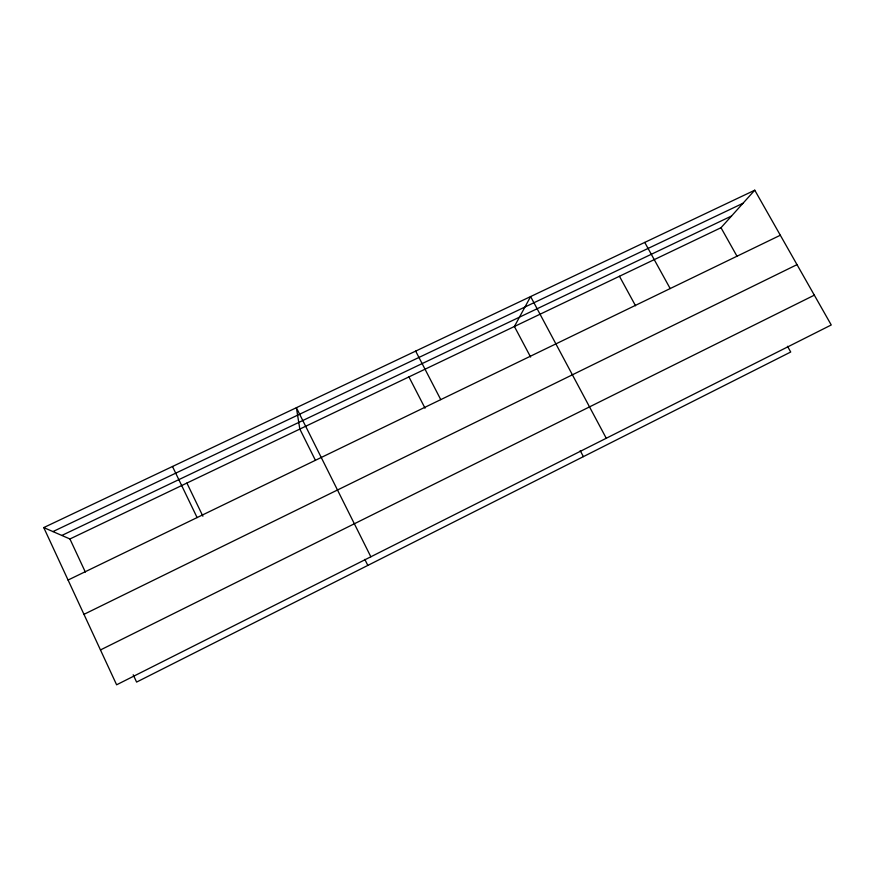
<?xml version="1.0" encoding="UTF-8"?>
<svg xmlns="http://www.w3.org/2000/svg" width="875" height="875" viewBox="0 0 875 875"><rect width="100%" height="100%" fill="white"/><g stroke="black" fill="none" stroke-linecap="round" stroke-linejoin="round"><path stroke-width="1.31" d="M43.75 527.581L69.923 538.978L721 227.719L754.764 190.203L831.25 324.975L116.616 684.797L43.75 527.581L754.764 190.203M100.472 649.95L814.33 295.159M83.967 614.337L797.016 264.644M68.064 580.048L780.325 235.244M61.819 535.456L731.522 216.027M52.938 531.584L742.984 203.284M721 227.719L736.991 256.222M787.5 346.281L790.716 352.012L136.598 682.084L133.197 674.778M644.755 242.408L670.184 288.564M619.445 276.259L635.556 305.791M606.266 438.266L530.622 296.559L514.402 326.484L530.611 357.055M580.202 450.636L583.384 456.63M415.669 351.105L440.759 399.634M408.942 376.906L425.031 408.188M370.847 556.795L296.384 407.706L299.83 429.067L315.383 460.239M364.82 559.377L367.828 565.403M186.9 483.055L202.891 516.217M172.495 466.495L197.105 517.584M69.923 538.978L85.345 572.075"/></g></svg>
